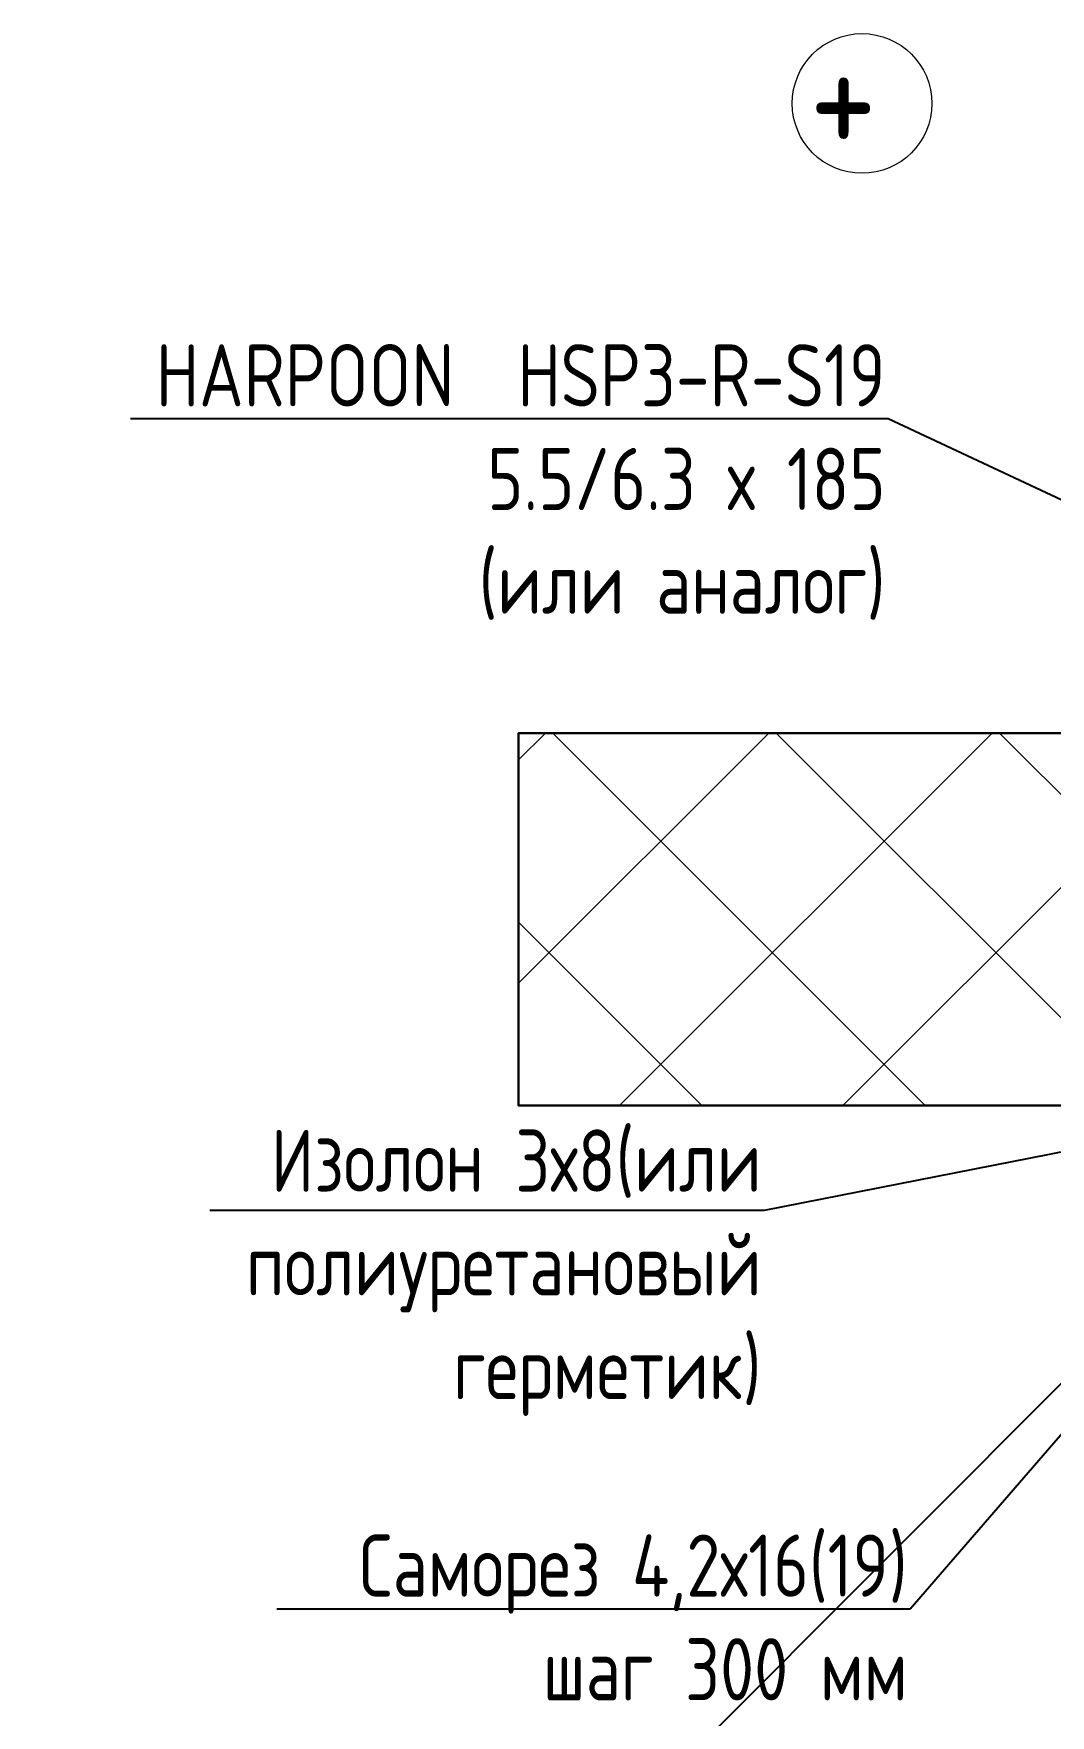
# Model space of a CAD drawing. Header units: millimetres. Extents: x -3689 to 3021565, y -698052 to -604547.
# Drawn here: x 2790930 to 2795019, y -669351 to -662591 of the extents above; entities that cross this region are included whole.
import ezdxf
from ezdxf import colors
from ezdxf.entities.mleader import LeaderData, LeaderLine
from ezdxf.enums import TextEntityAlignment as Align
from ezdxf.math import Vec2, Vec3

# ---------------------------------------------------------------- set-up
doc = ezdxf.new("R2010")
doc.units = ezdxf.units.MM
doc.layers.get('0').update_dxf_attribs({"lineweight": 0})
doc.layers.add('Сэндвич-панель', color=30, linetype='Continuous', lineweight=13)
doc.styles.add('ISOCPEUR', font='isocpeur.ttf', dxfattribs={"width": 0.8, "height": 2.5})
doc.styles.add('ГОСТ 2.304', font='CS_Gost2304.shx')

# ---------------------------------------------------------------- blocks, each defined once
blk = doc.blocks.new('*U644')
at = {"layer": 'Сэндвич-панель', "ltscale": 5, "true_color": 0x2776bb}
h = blk.add_hatch(dxfattribs=at)
h.set_pattern_fill('ANSI37', color=152, scale=20)
h.set_pattern_definition([(45, (300, 129.7623069807112), (-44.90128060534577, 44.90128060534577), []), (135, (300, 129.7623069807112), (-44.90128060534577, -44.90128060534576), [])])
h.paths.add_polyline_path([(0, 0), (9.170296493842564e-15, 149.7623069807112), (400, 149.7623069807112), (400, 0)])
at = {"layer": 'Сэндвич-панель', "color": 152, "lineweight": 30, "ltscale": 5, "true_color": 0x2776bb}
blk.add_lwpolyline([(0, 0), (9.170296493842564e-15, 149.7623069807112), (400, 149.7623069807112), (400, 0)], close=True, dxfattribs=at)
blk = doc.blocks.new('_TagCircle')
at = {"color": 0, "linetype": 'ByBlock', "lineweight": -2, "transparency": 16777216}
blk.add_circle((0, 0), 4, dxfattribs=at)
at = {"color": 0, "transparency": 16777216}
blk.add_attdef('НОМЕРЯРЛЫКА', text='', height=3, dxfattribs=at).set_placement((0, -1.5), align=Align.CENTER)
blk = doc.blocks.new('_Open90')
at = {"color": 0, "linetype": 'ByBlock', "lineweight": -2}
for p, q in [((-0.5, 0.5), (0, 0)), ((0, 0), (-1, 0)), ((0, 0), (-0.5, -0.5))]:
    blk.add_line(p, q, dxfattribs=at)
blk = doc.blocks.new('_None')

msp = doc.modelspace()

# ---------------------------------------------------------------- linework, layer by layer
at = {"ltscale": 100}
msp.add_circle((2794261.442890507, -662871.4770343889), 280.7602710630026, dxfattribs=at)

# ---------------------------------------------------------------- block references
at = {"layer": 'Сэндвич-панель', "color": 30, "lineweight": 30, "ltscale": 100, "true_color": 0xf26722, "xscale": 10, "yscale": 10, "zscale": 10, "rotation": 180}
msp.add_blockref('*U644', (2796880.373203414, -665402.145401966), dxfattribs=at)

# ---------------------------------------------------------------- texts
at = {"ltscale": 100, "insert": (2794048.548474852, -662587.8963599622), "char_height": 500, "attachment_point": 1, "style": 'ГОСТ 2.304'}
msp.add_mtext_dynamic_manual_height_columns('+', width=523.4145922233001, gutter_width=2500, heights=[0], dxfattribs=at)

# ---------------------------------------------------------------- leaders
ml = msp.add_multileader_mtext('Standard')
ml.set_content('HARPOON  HSP3-R-S19  5.5/6.3 х 185\\P(или аналог) ', color=256, style='ISOCPEUR')
ml.set_leader_properties()
ml.set_arrow_properties(name='NONE')
ml.build(insert=Vec2(0, 0))
ml.multileader.update_dxf_attribs({"text_left_attachment_type": 6, "text_right_attachment_type": 6, "dogleg_length": 0.36, "arrow_head_size": 0.18})
ctx = ml.context
ctx.base_point, ctx.char_height, ctx.arrow_head_size, ctx.landing_gap_size, ctx.plane_origin = Vec3(2791545.915633274, -664139.2341326727), 250, 0.18, 10, Vec3(2794391.670146551, -665362.145401966)
ctx.left_attachment, ctx.right_attachment, ctx.text_align_type = 6, 6, 2
notes = []
notes.append((ctx, [(1, (1, 1, 0), (2794366.275633274, -664139.2341326727), (-1, 0), 0.36, [(0, [(2796641.134132757, -665204.6376814451)], 0, [])])]))
ctx.mtext.insert, ctx.mtext.width, ctx.mtext.alignment, ctx.mtext.flow_direction = Vec3(2794355.915633274, -663839.2341326727), 3006.229059811682, 3, 5
ml = msp.add_multileader_block('Standard')
ml.set_content('_TagCircle', color=256, scale=100)
ml.set_attribute('НОМЕРЯРЛЫКА', 'В', width=0)
ml.set_leader_properties()
ml.set_arrow_properties(name='OPEN90')
ml.build(insert=Vec2(0, 0))
ml.multileader.update_dxf_attribs({"has_dogleg": 0, "text_left_attachment_type": 6, "text_right_attachment_type": 6, "dogleg_length": 0.36, "arrow_head_size": 25000, "scale": 100, "block_connection_type": 1})
ctx = ml.context
ctx.base_point, ctx.scale, ctx.char_height, ctx.arrow_head_size, ctx.landing_gap_size, ctx.plane_origin = Vec3(2796180.373203417, -670168.5137701163), 100, 2.5, 25000, 10, Vec3(2798852.985893029, -666863.2414639458)
ctx.left_attachment, ctx.right_attachment, ctx.attachment_type = 6, 6, 1
notes.append((ctx, [(0, (1, 1, 0), (2796180.013203417, -670168.5137701163), (1, 0), 0.36, [(0, [(2796180.373203417, -666899.768471773)], 0, [])])]))
ctx.block.insert = Vec3(2796180.373203417, -670168.5137701163)
ml = msp.add_multileader_mtext('Standard')
ml.set_content('Изолон 3х8(или полиуретановый герметик)', color=256, style='ISOCPEUR')
ml.set_leader_properties()
ml.set_arrow_properties(name='NONE')
ml.build(insert=Vec2(0, 0))
ml.multileader.update_dxf_attribs({"text_left_attachment_type": 6, "text_right_attachment_type": 6, "dogleg_length": 0.36, "arrow_head_size": 0.18})
ctx = ml.context
ctx.base_point, ctx.char_height, ctx.arrow_head_size, ctx.landing_gap_size, ctx.plane_origin = Vec3(2791847.030271931, -667321.1644999734), 250, 0.18, 10, Vec3(2793192.773230397, -666217.3902038722)
ctx.left_attachment, ctx.right_attachment, ctx.text_align_type = 6, 6, 2
notes.append((ctx, [(1, (1, 1, 0), (2793867.39027193, -667321.1644999734), (-1, 0), 0.36, [(0, [(2796013.048990407, -666899.7684717731)], 0, [])])]))
ctx.mtext.insert, ctx.mtext.width, ctx.mtext.defined_height, ctx.mtext.alignment, ctx.mtext.flow_direction = Vec3(2793857.030271931, -666996.1644999734), 2196.885150333908, 1270.79977236044, 3, 5
ml = msp.add_multileader_mtext('Standard')
ml.set_content('Саморез 4,2х16(19)\\Pшаг 300 мм', color=256, style='ISOCPEUR')
ml.set_leader_properties()
ml.set_arrow_properties(name='NONE')
ml.build(insert=Vec2(0, 0))
ml.multileader.update_dxf_attribs({"text_left_attachment_type": 6, "text_right_attachment_type": 6, "dogleg_length": 0.36, "arrow_head_size": 0.18})
ctx = ml.context
ctx.base_point, ctx.char_height, ctx.arrow_head_size, ctx.landing_gap_size, ctx.plane_origin = Vec3(2792194.834592853, -668924.0824133051), 250, 0.18, 10, Vec3(2793294.626915344, -666321.7145690728)
ctx.left_attachment, ctx.right_attachment, ctx.text_align_type = 6, 6, 2
notes.append((ctx, [(1, (1, 1, 0), (2794455.194592853, -668924.0824133051), (-1, 0), 0.36, [(0, [(2796114.902675354, -667004.0928369736)], 0, [])])]))
ctx.mtext.insert, ctx.mtext.alignment, ctx.mtext.flow_direction = Vec3(2794444.834592853, -668624.0824133051), 3, 5
for ctx, leaders in notes:
    for number, flags, end, landing, length, lines in leaders:
        leader = LeaderData()
        leader.index, (leader.has_last_leader_line, leader.has_dogleg_vector, leader.attachment_direction) = number, flags
        leader.last_leader_point, leader.dogleg_vector, leader.dogleg_length = Vec3(end), Vec3(landing), length
        for number, points, colour, breaks in lines:
            line = LeaderLine()
            line.index, line.vertices, line.color, line.breaks = number, Vec3.list(points), colors.encode_raw_color(colour), breaks
            leader.lines.append(line)
        ctx.leaders.append(leader)

doc.saveas('drawing.dxf')
